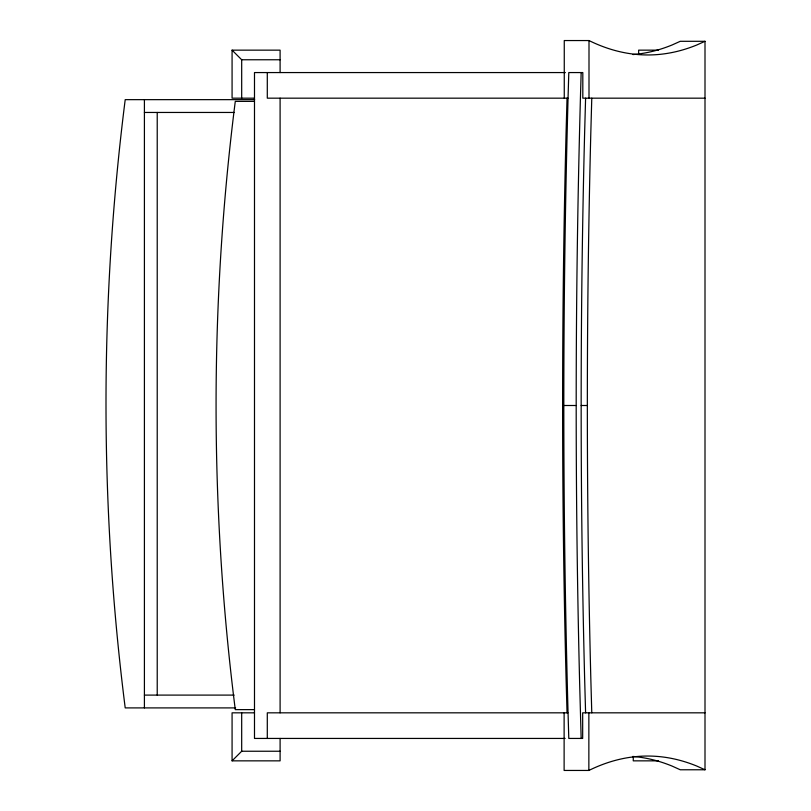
<?xml version="1.0" encoding="UTF-8"?>
<svg xmlns="http://www.w3.org/2000/svg" width="811" height="811" viewBox="0 0 811 811"><rect width="100%" height="100%" fill="white"/><g stroke="black" fill="none" stroke-linecap="round" stroke-linejoin="round"><path stroke-width="1.22" d="M567.041 98.172L566.058 133.197A2785.146 720.847 -90 0 0 562.611 405.5A2785.146 720.847 90 0 0 566.058 677.803L567.041 712.828M585.593 98.172L584.619 133.197A2785.146 720.847 -90 0 0 581.163 405.5A2785.146 720.847 90 0 0 584.619 677.803L585.593 712.828M591.777 98.172L590.803 133.197A2785.146 720.847 90 0 0 587.346 405.5A2785.146 720.847 -90 0 0 590.803 677.803L591.777 712.828M280.099 738.436L280.099 760.85L232.078 760.85L241.688 751.239L241.688 712.828M632.773 756.44A1800.298 465.95 -90 0 1 672.015 766.05L680.267 769.771L705.002 769.771L705.002 41.3L696.892 44.95A1800.298 465.95 90 0 1 588.999 40.55L564.263 40.55L564.263 98.172M705.002 41.3L680.267 41.3L672.157 44.95A1800.298 465.95 90 0 1 632.925 54.56M254.492 98.172L232.078 98.172L232.078 50.15L280.099 50.15L280.099 72.564M658.471 50.15L638.652 50.15L638.652 54.428M232.078 50.15L241.688 59.761L280.099 59.761M565.389 72.564L254.492 72.564L254.492 738.436L565.125 738.436M567.974 98.172L267.295 98.172L267.295 72.564M705.002 98.172L582.815 98.172L582.815 72.564L568.795 72.564A2895.057 749.293 -90 0 0 563.817 405.5A2895.057 749.293 90 0 0 568.795 738.436L582.673 738.436L582.673 712.828L705.002 712.828M254.634 99.652L125.208 99.652A2417.256 2417.256 0 0 0 125.208 707.902L235.636 707.902M254.492 101.375L235.281 101.375A2417.256 2417.256 0 0 0 235.281 709.625L254.492 709.625M144.409 112.455L234.156 112.455M563.817 405.5L576.195 405.5A2895.057 749.293 -90 0 1 581.163 72.564M581.163 405.5L587.346 405.5M144.409 695.098L234.156 695.098M254.492 712.828L232.078 712.828L232.078 760.85M567.903 712.828L267.295 712.828L267.295 738.436M241.688 751.239L280.099 751.239M658.532 760.85L633.259 760.85L633.259 756.572M705.002 769.771L696.75 766.05A1800.298 465.95 -90 0 0 588.857 770.45L564.121 770.45L564.121 712.828M581.163 738.436L579.642 683.136A2895.057 749.293 90 0 1 576.195 405.5M588.999 40.55L588.999 98.172M588.857 712.828L588.857 770.45M280.099 98.172L280.099 712.828M241.688 59.761L241.688 98.172M157.222 112.455L157.222 695.098M144.409 99.652L144.409 707.902"/></g></svg>
